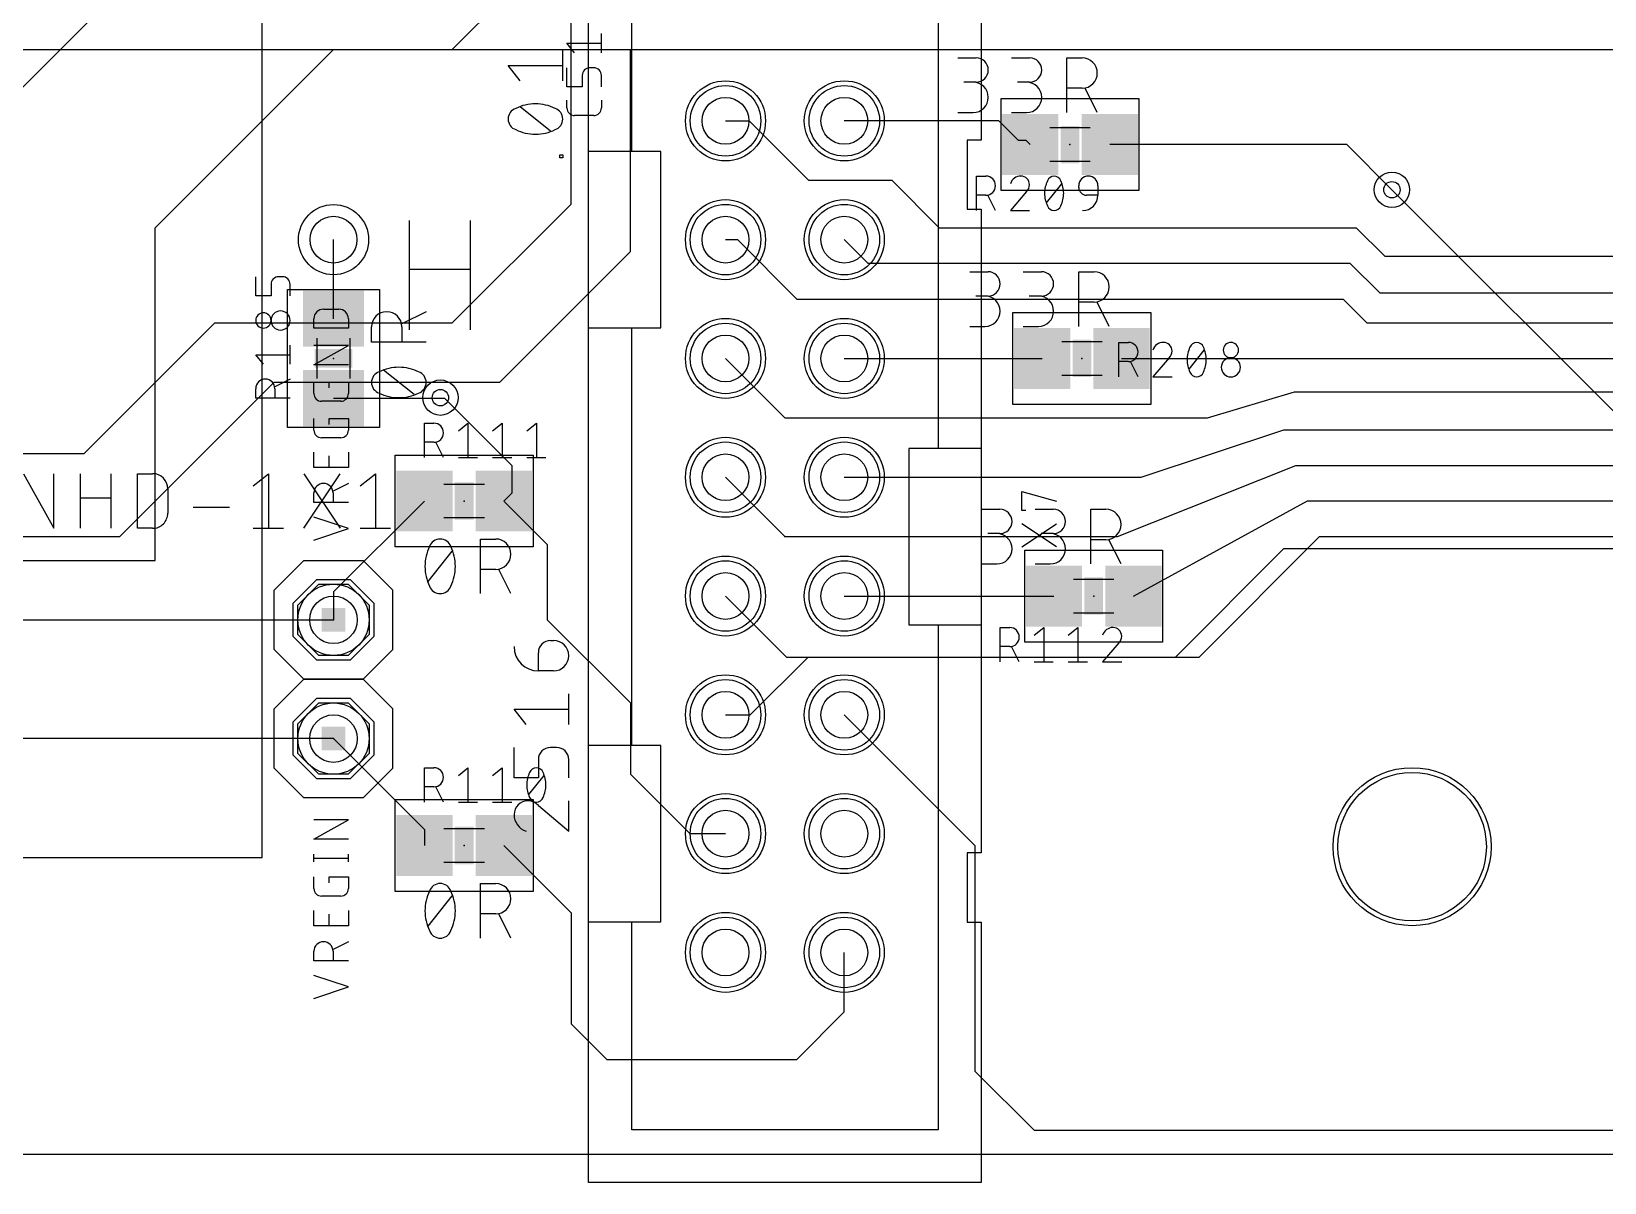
# Model space of a CAD drawing. Extents: x -1.9 to 15.8, y 0 to 5.9.
# Drawn here: x 1.596 to 2.92, y 1.666 to 2.635 of the extents above; entities that cross this region are included whole.
import ezdxf

# ---------------------------------------------------------------- set-up
doc = ezdxf.new("R2010")
doc.units = 0
for name, color, linetype in [('1', 12, 'CONTINUOUS'), ('15', 30, 'CONTINUOUS'), ('16', 132, 'CONTINUOUS'), ('17', 110, 'CONTINUOUS'), ('18', 110, 'CONTINUOUS'), ('2', 41, 'CONTINUOUS'), ('20', 31, 'CONTINUOUS'), ('21', 253, 'CONTINUOUS'), ('23', 53, 'CONTINUOUS'), ('25', 253, 'CONTINUOUS'), ('27', 253, 'CONTINUOUS'), ('29', 253, 'CONTINUOUS'), ('30', 253, 'CONTINUOUS'), ('31', 253, 'CONTINUOUS'), ('35', 253, 'CONTINUOUS'), ('39', 12, 'CONTINUOUS'), ('44', 253, 'CONTINUOUS'), ('51', 253, 'CONTINUOUS')]:
    doc.layers.add(name, color=color, linetype=linetype)

# ---------------------------------------------------------------- blocks, each defined once
blk = doc.blocks.new('RECT')
blk.add_solid([(-0.5, -0.5), (0.5, -0.5), (-0.5, 0.5), (0.5, 0.5)])
blk = doc.blocks.new('OCTAGONP')
blk.add_lwpolyline([(-0.5, -0.207107), (-0.5, 0.207107), (-0.207107, 0.5), (0.207107, 0.5), (0.5, 0.207107), (0.5, -0.207107), (0.207107, -0.5), (-0.207107, -0.5)], close=True)
blk = doc.blocks.new('ROUNDP')
blk.add_circle((0, 0), 0.5)
blk = doc.blocks.new('ROUNDV')
blk.add_circle((0, 0), 0.5)

msp = doc.modelspace()

# ---------------------------------------------------------------- linework, layer by layer
at = {"layer": '1'}
for p, q in [((1.73, 2.73), (1.54, 2.54)), ((2.18, 2.56), (2.2, 2.56)), ((2.2, 2.56), (2.25, 2.51)), ((2.41, 2.56), (2.28, 2.56)), ((2.426535, 2.543465), (2.41, 2.56)), ((2.433071, 2.543465), (2.426535, 2.543465)), ((2.436535, 2.54), (2.433071, 2.543465)), ((2.703, 2.54), (2.503465, 2.54)), ((2.703, 2.54), (2.741, 2.502)), ((2.25, 2.51), (2.32, 2.51)), ((2.32, 2.51), (2.36, 2.47)), ((2.36, 2.47), (2.711, 2.47)), ((2.711, 2.47), (2.735, 2.446)), ((1.85, 2.393465), (1.85, 2.46)), ((2.18, 2.46), (2.19, 2.46)), ((2.19, 2.46), (2.24, 2.41)), ((2.3, 2.44), (2.28, 2.46)), ((2.706, 2.44), (2.3, 2.44)), ((2.731, 2.415), (2.706, 2.44)), ((2.735, 2.446), (5.746, 2.446)), ((5.755, 2.415), (2.731, 2.415)), ((2.24, 2.41), (2.7, 2.41)), ((2.7, 2.41), (2.72, 2.39)), ((2.72, 2.39), (5.82, 2.39)), ((2.18, 2.36), (2.23, 2.31)), ((2.28, 2.36), (2.446535, 2.36)), ((2.513465, 2.36), (5.08, 2.36)), ((2.585667, 2.31), (2.659, 2.332)), ((2.659, 2.332), (5.058, 2.332)), ((1.85, 2.326535), (1.943465, 2.326535)), ((1.943465, 2.326535), (2, 2.27)), ((2.23, 2.31), (2.585667, 2.31)), ((2.53, 2.26), (2.65, 2.3)), ((2.65, 2.3), (5.04, 2.3)), ((2, 2.27), (2, 2.246535)), ((2.51, 2.21), (2.66, 2.27)), ((2.66, 2.27), (4.98, 2.27)), ((2.18, 2.26), (2.23, 2.21)), ((2.28, 2.26), (2.53, 2.26)), ((1.926535, 2.24), (1.85, 2.163465)), ((2, 2.246535), (1.993465, 2.24)), ((1.993465, 2.24), (2.03, 2.203465)), ((2.523465, 2.16), (2.67, 2.240039)), ((2.67, 2.240039), (4.47, 2.24)), ((2.03, 2.203465), (2.03, 2.14)), ((2.23, 2.21), (2.51, 2.21)), ((2.578685, 2.108685), (2.68, 2.21)), ((2.68, 2.21), (4.41, 2.21)), ((1.85, 2.163465), (1.85, 2.14)), ((2.28, 2.16), (2.456535, 2.16)), ((1.54, 2.14), (1.85, 2.14)), ((2.03, 2.14), (2.1, 2.07)), ((2.200806, 2.06), (2.249491, 2.108685)), ((2.249491, 2.108685), (2.578685, 2.108685)), ((2.1, 2.07), (2.1, 2.01)), ((2.18, 2.06), (2.200806, 2.06)), ((2.28, 2.06), (2.39, 1.95)), ((1.85, 2.04), (1.54, 2.04)), ((1.85, 2.04), (1.926535, 1.963465)), ((2.1, 2.01), (2.15, 1.96)), ((1.926535, 1.963465), (1.926535, 1.95)), ((2.15, 1.96), (2.18, 1.96)), ((1.993465, 1.95), (2.05, 1.893465)), ((2.39, 1.95), (2.39, 1.76)), ((2.05, 1.893465), (2.05, 1.8)), ((2.28, 1.81), (2.28, 1.86)), ((2.24, 1.77), (2.28, 1.81)), ((2.05, 1.8), (2.08, 1.77)), ((2.08, 1.77), (2.24, 1.77)), ((2.39, 1.76), (2.44, 1.71)), ((4.56, 1.71), (2.44, 1.71))]:
    msp.add_line(p, q, dxfattribs=at)
at = {"layer": '15'}
for p, q in [((1.7, 2.47), (1.85, 2.62)), ((1.85, 2.62), (2.93, 2.62)), ((1.7, 2.19), (1.7, 2.47)), ((1.35, 2.19), (1.7, 2.19)), ((13.6, 1.69), (1.35, 1.69))]:
    msp.add_line(p, q, dxfattribs=at)
at = {"layer": '16'}
for p, q in [((1.95, 2.62), (2.04, 2.71)), ((1.43, 2.62), (1.95, 2.62)), ((2.973, 2.27), (2.741, 2.502)), ((2.558685, 2.108685), (2.65, 2.2)), ((2.65, 2.2), (4.36, 2.2)), ((2.18, 2.16), (2.231315, 2.108685)), ((2.231315, 2.108685), (2.558685, 2.108685))]:
    msp.add_line(p, q, dxfattribs=at)
at = {"layer": '2'}
for p, q in [((2.05, 2.49), (2.05, 2.67)), ((2.1, 2.45), (2.1, 2.62)), ((2.1, 2.62), (2.98, 2.62)), ((1.95, 2.39), (2.05, 2.49)), ((1.99, 2.34), (2.1, 2.45)), ((1.64, 2.28), (1.75, 2.39)), ((1.75, 2.39), (1.95, 2.39)), ((1.67, 2.21), (1.8, 2.34)), ((1.8, 2.34), (1.99, 2.34)), ((1.29, 2.28), (1.64, 2.28)), ((1.33, 2.21), (1.67, 2.21))]:
    msp.add_line(p, q, dxfattribs=at)
at = {"layer": '20'}
msp.add_circle((2.758, 1.949), 0.0625, dxfattribs=at)
at = {"layer": '21'}
for p, q in [((2.064646, 2.534134), (2.064646, 2.753701)), ((2.395354, 2.753701), (2.395354, 2.54378)), ((1.79, 1.94), (1.79, 2.74)), ((2.101063, 2.534409), (2.101063, 2.709409)), ((2.358937, 2.709409), (2.358937, 2.284134)), ((2.395354, 2.54378), (2.383543, 2.54378)), ((2.383543, 2.54378), (2.383543, 2.485551)), ((2.064646, 2.385866), (2.064646, 2.534134)), ((2.125669, 2.534134), (2.064646, 2.534134)), ((2.125669, 2.385866), (2.125669, 2.534134)), ((2.383543, 2.485551), (2.395354, 2.485551)), ((2.395354, 2.485551), (2.395354, 2.284134)), ((1.914, 2.384), (1.914, 2.476)), ((1.965111, 2.476), (1.965111, 2.384)), ((1.914, 2.435111), (1.965111, 2.435111)), ((2.064646, 2.034134), (2.064646, 2.385866)), ((2.064646, 2.385866), (2.125669, 2.385866)), ((2.101063, 2.034213), (2.101063, 2.385787)), ((2.395354, 2.284134), (2.334331, 2.284134)), ((2.334331, 2.284134), (2.334331, 2.135866)), ((2.395354, 2.284134), (2.395354, 2.135866)), ((1.8, 2.165), (1.825, 2.19)), ((1.825, 2.19), (1.875, 2.19)), ((1.9, 2.165), (1.875, 2.19)), ((1.8, 2.115), (1.8, 2.165)), ((1.9, 2.115), (1.9, 2.165)), ((2.334331, 2.135866), (2.395354, 2.135866)), ((2.358937, 2.135866), (2.358937, 1.710591)), ((2.395354, 2.135866), (2.395354, 1.94378)), ((1.825, 2.09), (1.8, 2.115)), ((1.875, 2.09), (1.9, 2.115)), ((1.8, 2.065), (1.825, 2.09)), ((1.875, 2.09), (1.825, 2.09)), ((1.825, 2.09), (1.875, 2.09)), ((1.9, 2.065), (1.875, 2.09)), ((1.8, 2.015), (1.8, 2.065)), ((1.9, 2.015), (1.9, 2.065)), ((2.064646, 1.885866), (2.064646, 2.034134)), ((2.125669, 2.034134), (2.064646, 2.034134)), ((2.125669, 1.885866), (2.125669, 2.034134)), ((1.825, 1.99), (1.8, 2.015)), ((1.875, 1.99), (1.9, 2.015)), ((1.875, 1.99), (1.825, 1.99)), ((1.49, 1.94), (1.79, 1.94)), ((2.395354, 1.94378), (2.383543, 1.94378)), ((2.383543, 1.94378), (2.383543, 1.885551)), ((2.064646, 1.666299), (2.064646, 1.885866)), ((2.064646, 1.885866), (2.125669, 1.885866)), ((2.101063, 1.710591), (2.101063, 1.885591)), ((2.383543, 1.885551), (2.395354, 1.885551)), ((2.395354, 1.885551), (2.395354, 1.666299)), ((2.358937, 1.710591), (2.101063, 1.710591)), ((2.395354, 1.666299), (2.064646, 1.666299))]:
    msp.add_line(p, q, dxfattribs=at)
at = {"layer": '23'}
for p in [(2.47, 2.54), (1.85, 2.36), (2.48, 2.36), (1.96, 2.24), (2.23, 2.21), (2.49, 2.16), (1.85, 2.14), (1.85, 2.04), (1.96, 1.95)]:
    msp.add_point(p, dxfattribs=at)
at = {"layer": '25'}
for p, q in [((2.052945, 2.617389), (2.0465, 2.625444)), ((2.0465, 2.625444), (2.0755, 2.625444)), ((2.0755, 2.617389), (2.0755, 2.6335)), ((2.0465, 2.588589), (2.0465, 2.6047)), ((2.059389, 2.598255), (2.059389, 2.588589)), ((2.069056, 2.6047), (2.065833, 2.6047)), ((2.0755, 2.588589), (2.0755, 2.598255)), ((2.059389, 2.588589), (2.0465, 2.588589)), ((2.0465, 2.570942), (2.0465, 2.577387)), ((2.0755, 2.577387), (2.0755, 2.570942)), ((2.069056, 2.564498), (2.052945, 2.564498)), ((2.39119, 2.4845), (2.39119, 2.5135)), ((2.39119, 2.5135), (2.399246, 2.5135)), ((2.4502, 2.490944), (2.463089, 2.507055)), ((2.477389, 2.503833), (2.477389, 2.505444)), ((2.4935, 2.505444), (2.4935, 2.497389)), ((2.399246, 2.497389), (2.39119, 2.497389)), ((2.407301, 2.4845), (2.400857, 2.497389)), ((2.433483, 2.500611), (2.419789, 2.4845)), ((2.4935, 2.497389), (2.483833, 2.497389)), ((2.419789, 2.4845), (2.4359, 2.4845)), ((1.7845, 2.412699), (1.7845, 2.42881)), ((1.807056, 2.42881), (1.803833, 2.42881)), ((1.797389, 2.412699), (1.7845, 2.412699)), ((1.797389, 2.422365), (1.797389, 2.412699)), ((1.8135, 2.412699), (1.8135, 2.422365)), ((1.841556, 2.4015), (1.854445, 2.4015)), ((1.8335, 2.385389), (1.8335, 2.393444)), ((1.8625, 2.385389), (1.8335, 2.385389)), ((1.8625, 2.393444), (1.8625, 2.385389)), ((1.8135, 2.355099), (1.8135, 2.37121)), ((1.8335, 2.354669), (1.8625, 2.37078)), ((1.8625, 2.37078), (1.8335, 2.37078)), ((2.51119, 2.3445), (2.51119, 2.3735)), ((2.51119, 2.3735), (2.519246, 2.3735)), ((1.790945, 2.355099), (1.7845, 2.363154)), ((1.7845, 2.363154), (1.8135, 2.363154)), ((2.519246, 2.357389), (2.51119, 2.357389)), ((2.527301, 2.3445), (2.520857, 2.357389)), ((2.553483, 2.360611), (2.539789, 2.3445)), ((2.5702, 2.350944), (2.583089, 2.367055)), ((1.8625, 2.354669), (1.8335, 2.354669)), ((2.539789, 2.3445), (2.5559, 2.3445)), ((1.7845, 2.3265), (1.7845, 2.334555)), ((1.8135, 2.342611), (1.800611, 2.336167)), ((1.800611, 2.334555), (1.800611, 2.3265)), ((1.8335, 2.330394), (1.8335, 2.34006)), ((1.846389, 2.335227), (1.846389, 2.34006)), ((1.846389, 2.34006), (1.8625, 2.34006)), ((1.8625, 2.34006), (1.8625, 2.330394)), ((1.8135, 2.3265), (1.7845, 2.3265)), ((1.856056, 2.323949), (1.839945, 2.323949)), ((1.8335, 2.299674), (1.8335, 2.30934)), ((1.846389, 2.304507), (1.846389, 2.30934)), ((1.846389, 2.30934), (1.8625, 2.30934)), ((1.8625, 2.30934), (1.8625, 2.299674)), ((1.9265, 2.2765), (1.9265, 2.3055)), ((1.9265, 2.3055), (1.934555, 2.3055)), ((1.955099, 2.299055), (1.963154, 2.3055)), ((1.963154, 2.3055), (1.963154, 2.2765)), ((1.983899, 2.299055), (1.991954, 2.3055)), ((1.991954, 2.3055), (1.991954, 2.2765)), ((2.012699, 2.299055), (2.020754, 2.3055)), ((2.020754, 2.3055), (2.020754, 2.2765)), ((1.856056, 2.293229), (1.839945, 2.293229)), ((1.8335, 2.268331), (1.8335, 2.28122)), ((1.846389, 2.268331), (1.846389, 2.277998)), ((1.8625, 2.28122), (1.8625, 2.268331)), ((1.934555, 2.289389), (1.9265, 2.289389)), ((1.942611, 2.2765), (1.936167, 2.289389)), ((1.8625, 2.268331), (1.8335, 2.268331)), ((1.955099, 2.2765), (1.97121, 2.2765)), ((1.983899, 2.2765), (2.00001, 2.2765)), ((2.012699, 2.2765), (2.02881, 2.2765)), ((1.8625, 2.254822), (1.849611, 2.248378)), ((1.8335, 2.238711), (1.8335, 2.246766)), ((1.8625, 2.238711), (1.8335, 2.238711)), ((1.849611, 2.246766), (1.849611, 2.238711)), ((2.4295, 2.231911), (2.4295, 2.248022)), ((2.4295, 2.248022), (2.4585, 2.239967)), ((1.8625, 2.216805), (1.8335, 2.226472)), ((2.432722, 2.231911), (2.4295, 2.231911)), ((1.8335, 2.207139), (1.8625, 2.216805)), ((2.4585, 2.2015), (2.4295, 2.220833)), ((2.4295, 2.2015), (2.4585, 2.220833)), ((2.41119, 2.1045), (2.41119, 2.1335)), ((2.41119, 2.1335), (2.419246, 2.1335)), ((2.439789, 2.127055), (2.447844, 2.1335)), ((2.447844, 2.1335), (2.447844, 2.1045)), ((2.468589, 2.127055), (2.476644, 2.1335)), ((2.476644, 2.1335), (2.476644, 2.1045)), ((2.511083, 2.120611), (2.497389, 2.1045)), ((2.419246, 2.117389), (2.41119, 2.117389)), ((2.427301, 2.1045), (2.420857, 2.117389)), ((2.439789, 2.1045), (2.4559, 2.1045)), ((2.468589, 2.1045), (2.4847, 2.1045)), ((2.497389, 2.1045), (2.5135, 2.1045)), ((1.9265, 1.9865), (1.9265, 2.0155)), ((1.9265, 2.0155), (1.934555, 2.0155)), ((1.955099, 2.009055), (1.963154, 2.0155)), ((1.963154, 2.0155), (1.963154, 1.9865)), ((1.983899, 2.009055), (1.991954, 2.0155)), ((1.991954, 2.0155), (1.991954, 1.9865)), ((2.01431, 1.992944), (2.027199, 2.009055)), ((1.934555, 1.999389), (1.9265, 1.999389)), ((1.942611, 1.9865), (1.936167, 1.999389)), ((1.955099, 1.9865), (1.97121, 1.9865)), ((1.983899, 1.9865), (2.00001, 1.9865)), ((1.8335, 1.955389), (1.8625, 1.9715)), ((1.8625, 1.9715), (1.8335, 1.9715)), ((1.8625, 1.955389), (1.8335, 1.955389)), ((1.8335, 1.936222), (1.8335, 1.942667)), ((1.8335, 1.939445), (1.8625, 1.939445)), ((1.8625, 1.936222), (1.8625, 1.942667)), ((1.8335, 1.913833), (1.8335, 1.9235)), ((1.846389, 1.918667), (1.846389, 1.9235)), ((1.846389, 1.9235), (1.8625, 1.9235)), ((1.8625, 1.9235), (1.8625, 1.913833)), ((1.856056, 1.907389), (1.839945, 1.907389)), ((1.8335, 1.882491), (1.8335, 1.89538)), ((1.8625, 1.89538), (1.8625, 1.882491)), ((1.8625, 1.882491), (1.8335, 1.882491)), ((1.846389, 1.882491), (1.846389, 1.892158)), ((1.8625, 1.868982), (1.849611, 1.862537)), ((1.8335, 1.852871), (1.8335, 1.860926)), ((1.849611, 1.860926), (1.849611, 1.852871)), ((1.8625, 1.852871), (1.8335, 1.852871)), ((1.8625, 1.830965), (1.8335, 1.840632)), ((1.8335, 1.821298), (1.8625, 1.830965))]:
    msp.add_line(p, q, dxfattribs=at)
for centre, radius, start, end in [((2.065833, 2.598255), 0.006445, 90, 179.998906), ((2.069056, 2.598255), 0.006444, 0, 90), ((2.052945, 2.570943), 0.006445, 180.002188, 270), ((2.069056, 2.570942), 0.006444, 270, 0), ((2.399246, 2.505444), 0.008056, 270, 90), ((2.42865, 2.504186), 0.009314, 90.000086, 162.054567), ((2.42865, 2.50625), 0.00725, 0, 90), ((2.428113, 2.50625), 0.007787, 313.602689, 359.999527), ((2.472488, 2.499), 0.023899, 154.011546, 180.000007), ((2.456644, 2.507539), 0.005961, 89.99999, 161.074419), ((2.456644, 2.507539), 0.005961, 18.92328, 89.999946), ((2.440802, 2.499), 0.023898, 0.00005, 25.989675), ((2.485444, 2.505444), 0.008055, 0, 180), ((2.483833, 2.503833), 0.006444, 179.998906, 270), ((2.472488, 2.499), 0.0239, 180.000165, 205.987987), ((2.440801, 2.499), 0.023898, 334.010728, 359.999842), ((2.480611, 2.497389), 0.012889, 270, 0), ((2.456644, 2.490461), 0.005961, 198.926377, 269.999687), ((2.456644, 2.490461), 0.005961, 269.999786, 341.075333), ((1.803833, 2.422365), 0.006445, 90, 179.998906), ((1.807056, 2.422365), 0.006444, 0, 90), ((1.790945, 2.391954), 0.006444, 90, 270), ((1.790945, 2.391954), 0.006445, 270, 90), ((1.805445, 2.391954), 0.008055, 90, 270), ((1.805445, 2.391954), 0.008056, 270, 90), ((1.841556, 2.393444), 0.008056, 90, 180), ((1.854445, 2.393445), 0.008055, 359.999125, 90), ((2.519246, 2.365444), 0.008056, 270, 90), ((2.54865, 2.364186), 0.009314, 90.000086, 162.054567), ((2.54865, 2.36625), 0.00725, 0, 90), ((2.576644, 2.367539), 0.005961, 89.99999, 161.074419), ((2.576644, 2.367539), 0.005961, 18.92328, 89.999946), ((2.605444, 2.367055), 0.006444, 0, 180), ((2.548113, 2.36625), 0.007787, 313.602689, 359.999527), ((2.592488, 2.359), 0.0239, 180.000165, 205.987987), ((2.592488, 2.359), 0.023899, 154.011546, 180.000007), ((2.560801, 2.359), 0.023898, 334.010728, 359.999842), ((2.560802, 2.359), 0.023898, 0.00005, 25.989675), ((2.605444, 2.352555), 0.008055, 0, 180), ((2.605444, 2.367055), 0.006445, 180, 0), ((2.576644, 2.350461), 0.005961, 198.926377, 269.999687), ((2.576644, 2.350461), 0.005961, 269.999786, 341.075333), ((2.605444, 2.352555), 0.008056, 180, 0), ((1.792556, 2.334555), 0.008056, 0, 180), ((1.839945, 2.330394), 0.006445, 180.002188, 270), ((1.856056, 2.330394), 0.006444, 270, 0), ((1.934555, 2.297444), 0.008056, 270, 90), ((1.839945, 2.299674), 0.006445, 180.002188, 270), ((1.856056, 2.299674), 0.006444, 270, 0), ((1.841556, 2.246766), 0.008056, 0, 180), ((2.419246, 2.125444), 0.008056, 270, 90), ((2.50625, 2.124186), 0.009314, 90.000086, 162.054567), ((2.50625, 2.12625), 0.00725, 0, 90), ((2.505713, 2.12625), 0.007787, 313.602689, 359.999527), ((1.934555, 2.007444), 0.008056, 270, 90), ((2.020754, 2.009539), 0.005961, 89.99999, 161.074419), ((2.020754, 2.009539), 0.005961, 18.92328, 89.999946), ((2.036597, 2.001), 0.023899, 154.011546, 180.000007), ((2.036598, 2.001), 0.0239, 180.000165, 205.987987), ((2.004911, 2.001), 0.023898, 334.010728, 359.999842), ((2.004912, 2.001), 0.023898, 0.00005, 25.989675), ((2.020754, 1.992461), 0.005961, 198.926377, 269.999687), ((2.020754, 1.992461), 0.005961, 269.999786, 341.075333), ((1.839945, 1.913834), 0.006445, 180.002188, 270), ((1.856056, 1.913833), 0.006444, 270, 0), ((1.841556, 1.860926), 0.008056, 0, 180)]:
    msp.add_arc(centre, radius, start, end, dxfattribs=at)
at = {"layer": '27'}
for p, q in [((2.043, 2.593756), (2.043, 2.619311)), ((2.375655, 2.613), (2.390988, 2.613)), ((2.420655, 2.613), (2.435988, 2.613)), ((2.467445, 2.567), (2.467445, 2.613)), ((2.467445, 2.613), (2.480222, 2.613)), ((2.007222, 2.593756), (1.997, 2.606533)), ((1.997, 2.606533), (2.043, 2.606533)), ((2.390988, 2.592555), (2.380766, 2.592555)), ((2.435988, 2.592555), (2.425766, 2.592555)), ((2.480222, 2.587444), (2.467445, 2.587444)), ((2.493, 2.567), (2.482778, 2.587444)), ((2.032778, 2.551311), (2.007222, 2.571756)), ((2.375655, 2.567), (2.388433, 2.567)), ((2.420655, 2.567), (2.433432, 2.567)), ((2.040445, 2.528756), (2.040445, 2.531311)), ((2.040445, 2.531311), (2.043, 2.531311)), ((2.043, 2.531311), (2.043, 2.528756)), ((2.043, 2.528756), (2.040445, 2.528756)), ((2.385655, 2.433), (2.400988, 2.433)), ((2.430655, 2.433), (2.445988, 2.433)), ((2.477445, 2.387), (2.477445, 2.433)), ((2.477445, 2.433), (2.490222, 2.433)), ((2.400988, 2.412555), (2.390766, 2.412555)), ((2.445988, 2.412555), (2.435766, 2.412555)), ((1.928, 2.399345), (1.907556, 2.389123)), ((2.490222, 2.407444), (2.477445, 2.407444)), ((2.503, 2.387), (2.492778, 2.407444)), ((1.882, 2.37379), (1.882, 2.386567)), ((1.907556, 2.386567), (1.907556, 2.37379)), ((2.385655, 2.387), (2.398433, 2.387)), ((2.430655, 2.387), (2.443432, 2.387)), ((1.928, 2.37379), (1.882, 2.37379)), ((1.917778, 2.329555), (1.892222, 2.35)), ((1.588945, 2.263), (1.6145, 2.217)), ((1.6145, 2.217), (1.6145, 2.263)), ((1.636945, 2.217), (1.636945, 2.263)), ((1.6625, 2.263), (1.6625, 2.217)), ((1.684945, 2.217), (1.684945, 2.263)), ((1.684945, 2.263), (1.697722, 2.263)), ((1.782445, 2.252778), (1.795222, 2.263)), ((1.795222, 2.263), (1.795222, 2.217)), ((1.824889, 2.217), (1.855556, 2.263)), ((1.824889, 2.263), (1.855556, 2.217)), ((1.872445, 2.252778), (1.885222, 2.263)), ((1.885222, 2.263), (1.885222, 2.217)), ((1.636945, 2.242555), (1.6625, 2.242555)), ((1.7105, 2.250222), (1.7105, 2.229778)), ((1.731889, 2.234889), (1.762556, 2.234889)), ((2.395655, 2.233), (2.410988, 2.233)), ((2.440655, 2.233), (2.455988, 2.233)), ((2.487445, 2.187), (2.487445, 2.233)), ((2.487445, 2.233), (2.500222, 2.233)), ((1.697722, 2.217), (1.684945, 2.217)), ((1.782445, 2.217), (1.808, 2.217)), ((1.872445, 2.217), (1.898, 2.217)), ((2.410988, 2.212555), (2.400766, 2.212555)), ((2.455988, 2.212555), (2.445766, 2.212555)), ((1.97379, 2.162), (1.97379, 2.208)), ((1.97379, 2.208), (1.986567, 2.208)), ((2.500222, 2.207444), (2.487445, 2.207444)), ((2.513, 2.187), (2.502778, 2.207444)), ((1.929555, 2.172222), (1.95, 2.197778)), ((2.395655, 2.187), (2.408433, 2.187)), ((2.440655, 2.187), (2.453432, 2.187)), ((1.986567, 2.182444), (1.97379, 2.182444)), ((1.999345, 2.162), (1.989123, 2.182444)), ((2.030111, 2.142444), (2.030111, 2.173111)), ((2.032667, 2.122555), (2.035222, 2.122555)), ((2.022445, 2.097), (2.022445, 2.112333)), ((2.035222, 2.097), (2.022445, 2.097)), ((2.048, 2.052), (2.048, 2.077555)), ((2.012222, 2.052), (2.002, 2.064777)), ((2.002, 2.064777), (2.048, 2.064777)), ((2.002, 2.007), (2.002, 2.032555)), ((2.037778, 2.032555), (2.032667, 2.032555)), ((2.022445, 2.022333), (2.022445, 2.007)), ((2.048, 2.007), (2.048, 2.022333)), ((2.022445, 2.007), (2.002, 2.007)), ((2.048, 1.962), (2.048, 1.987555)), ((2.022445, 1.983722), (2.048, 1.962)), ((1.929555, 1.882222), (1.95, 1.907778)), ((1.97379, 1.872), (1.97379, 1.918)), ((1.97379, 1.918), (1.986567, 1.918)), ((1.986567, 1.892444), (1.97379, 1.892444)), ((1.999345, 1.872), (1.989123, 1.892444))]:
    msp.add_line(p, q, dxfattribs=at)
for centre, radius, start, end in [((2.390988, 2.602778), 0.010222, 270, 90), ((2.435988, 2.602778), 0.010222, 270, 90), ((2.480222, 2.600222), 0.012778, 270, 90), ((2.388433, 2.579778), 0.012778, 270, 90), ((2.433432, 2.579778), 0.012778, 270, 90), ((2.006455, 2.561533), 0.009455, 108.924048, 180.000149), ((2.02, 2.536403), 0.037908, 90.000127, 115.988859), ((2.02, 2.536403), 0.037908, 64.011232, 89.999968), ((2.033544, 2.561533), 0.009456, 0.000034, 71.074725), ((2.006455, 2.561533), 0.009455, 179.999972, 251.075831), ((2.033544, 2.561533), 0.009456, 288.925396, 359.999845), ((2.02, 2.586664), 0.037908, 244.0111, 269.999914), ((2.02, 2.586664), 0.037908, 269.999991, 295.988809), ((2.400988, 2.422778), 0.010222, 270, 90), ((2.445988, 2.422778), 0.010222, 270, 90), ((2.490222, 2.420222), 0.012778, 270, 90), ((2.398433, 2.399778), 0.012778, 270, 90), ((2.443432, 2.399778), 0.012778, 270, 90), ((1.894778, 2.386567), 0.012778, 0, 180), ((1.891455, 2.339778), 0.009455, 108.924048, 180.000149), ((1.905, 2.314647), 0.037908, 90.000127, 115.988859), ((1.905, 2.314647), 0.037908, 64.011232, 89.999968), ((1.918544, 2.339778), 0.009456, 0.000034, 71.074725), ((1.891455, 2.339778), 0.009455, 179.999972, 251.075831), ((1.905, 2.364908), 0.037908, 244.0111, 269.999914), ((1.905, 2.364908), 0.037908, 269.999991, 295.988809), ((1.918544, 2.339778), 0.009456, 288.925396, 359.999845), ((1.697722, 2.250222), 0.012778, 0, 90), ((1.697723, 2.229778), 0.012778, 269.999448, 0), ((2.410988, 2.222778), 0.010222, 270, 90), ((2.455988, 2.222778), 0.010222, 270, 90), ((2.500222, 2.220222), 0.012778, 270, 90), ((2.408433, 2.199778), 0.012778, 270, 90), ((2.453432, 2.199778), 0.012778, 270, 90), ((1.964907, 2.185), 0.037907, 154.010897, 180.000118), ((1.939778, 2.198544), 0.009456, 89.999952, 161.075106), ((1.939778, 2.198544), 0.009456, 18.924773, 90.000169), ((1.914648, 2.185), 0.037907, 359.999923, 25.989063), ((1.986567, 2.195222), 0.012778, 270, 90), ((1.964908, 2.185), 0.037908, 179.999991, 205.988809), ((1.914647, 2.185), 0.037908, 334.011232, 359.999968), ((1.939778, 2.171456), 0.009456, 198.925396, 269.999845), ((1.939778, 2.171456), 0.009456, 270.000034, 341.074725), ((2.032667, 2.112333), 0.010222, 90, 180), ((2.035222, 2.109777), 0.012778, 270, 90), ((2.022445, 2.117444), 0.020445, 180.00069, 270), ((2.032667, 2.022333), 0.010222, 90, 180), ((2.037778, 2.022333), 0.010222, 0, 90), ((2.0135, 1.976055), 0.0115, 90, 180), ((2.0135, 1.975203), 0.012352, 43.603396, 90.000183), ((2.016774, 1.976055), 0.014774, 180.000126, 252.055396), ((1.964907, 1.895), 0.037907, 154.010897, 180.000118), ((1.939778, 1.908544), 0.009456, 89.999952, 161.075106), ((1.939778, 1.908544), 0.009456, 18.924773, 90.000169), ((1.914648, 1.895), 0.037907, 359.999923, 25.989063), ((1.986567, 1.905222), 0.012778, 270, 90), ((1.964908, 1.895), 0.037908, 179.999991, 205.988809), ((1.914647, 1.895), 0.037908, 334.011232, 359.999968), ((1.939778, 1.881456), 0.009456, 198.925396, 269.999845), ((1.939778, 1.881456), 0.009456, 270.000034, 341.074725)]:
    msp.add_arc(centre, radius, start, end, dxfattribs=at)
at = {"layer": '29'}
msp.add_circle((2.758, 1.949), 0.0665, dxfattribs=at)
at = {"layer": '30'}
msp.add_circle((2.758, 1.949), 0.0665, dxfattribs=at)
at = {"layer": '39'}
for p, q in [((2.412008, 2.501299), (2.412008, 2.578701)), ((2.412008, 2.578701), (2.527992, 2.578701)), ((2.527992, 2.578701), (2.527992, 2.501299)), ((2.527992, 2.501299), (2.412008, 2.501299)), ((1.811299, 2.302008), (1.811299, 2.417992)), ((1.811299, 2.417992), (1.888701, 2.417992)), ((1.888701, 2.417992), (1.888701, 2.302008)), ((2.422008, 2.321299), (2.422008, 2.398701)), ((2.422008, 2.398701), (2.537992, 2.398701)), ((2.537992, 2.398701), (2.537992, 2.321299)), ((2.537992, 2.321299), (2.422008, 2.321299)), ((1.888701, 2.302008), (1.811299, 2.302008)), ((1.902008, 2.278701), (2.017992, 2.278701)), ((1.902008, 2.201299), (1.902008, 2.278701)), ((2.017992, 2.278701), (2.017992, 2.201299)), ((2.017992, 2.201299), (1.902008, 2.201299)), ((2.432008, 2.121299), (2.432008, 2.198701)), ((2.432008, 2.198701), (2.547992, 2.198701)), ((2.547992, 2.198701), (2.547992, 2.121299)), ((2.547992, 2.121299), (2.432008, 2.121299)), ((1.902008, 1.988701), (2.017992, 1.988701)), ((1.902008, 1.911299), (1.902008, 1.988701)), ((2.017992, 1.988701), (2.017992, 1.911299)), ((2.017992, 1.911299), (1.902008, 1.911299))]:
    msp.add_line(p, q, dxfattribs=at)
at = {"layer": '44'}
for centre, radius in [((2.18, 2.56), 0.019685), ((2.28, 2.56), 0.019685), ((2.741, 2.502), 0.00689), ((1.85, 2.46), 0.019685), ((2.18, 2.46), 0.019685), ((2.28, 2.46), 0.019685), ((2.18, 2.36), 0.019685), ((2.28, 2.36), 0.019685), ((1.94, 2.327), 0.00689), ((2.18, 2.26), 0.019685), ((2.28, 2.26), 0.019685), ((2.18, 2.16), 0.019685), ((2.28, 2.16), 0.019685), ((1.85, 2.14), 0.02), ((2.18, 2.06), 0.019685), ((2.28, 2.06), 0.019685), ((1.85, 2.04), 0.02), ((2.18, 1.96), 0.019685), ((2.28, 1.96), 0.019685), ((2.18, 1.86), 0.019685), ((2.28, 1.86), 0.019685)]:
    msp.add_circle(centre, radius, dxfattribs=at)
at = {"layer": '51'}
for p, q in [((2.487008, 2.554016), (2.452992, 2.554016)), ((2.452992, 2.525984), (2.487008, 2.525984)), ((1.835984, 2.377008), (1.835984, 2.342992)), ((1.864016, 2.342992), (1.864016, 2.377008)), ((2.497008, 2.374016), (2.462992, 2.374016)), ((2.462992, 2.345984), (2.497008, 2.345984)), ((1.977008, 2.254016), (1.942992, 2.254016)), ((1.942992, 2.225984), (1.977008, 2.225984)), ((2.507008, 2.174016), (2.472992, 2.174016)), ((2.472992, 2.145984), (2.507008, 2.145984)), ((1.977008, 1.964016), (1.942992, 1.964016)), ((1.942992, 1.935984), (1.977008, 1.935984))]:
    msp.add_line(p, q, dxfattribs=at)

# ---------------------------------------------------------------- block references
at = {"layer": '1', "xscale": 0.03937, "yscale": 0.043307}
for p, rotation in [((2.436535, 2.54), 180), ((2.503465, 2.54), 180), ((1.85, 2.393465), 90), ((2.446535, 2.36), 180), ((2.513465, 2.36), 180), ((1.85, 2.326535), 90), ((2.456535, 2.16), 180), ((2.523465, 2.16), 180)]:
    msp.add_blockref('RECT', p, dxfattribs=dict(at, rotation=rotation))
for p in [(1.926535, 2.24), (1.993465, 2.24), (1.926535, 1.95), (1.993465, 1.95)]:
    msp.add_blockref('RECT', p, dxfattribs=at)
at = {"layer": '17'}
for name, p, xscale, yscale, rotation in [('ROUNDP', (2.18, 2.56), 0.05937, 0.05937, 90), ('ROUNDP', (2.18, 2.56), 0.05937, 0.05937, 90), ('ROUNDP', (2.18, 2.56), 0.05937, 0.05937, 90), ('ROUNDP', (2.18, 2.56), 0.05937, 0.05937, 90), ('ROUNDP', (2.28, 2.56), 0.05937, 0.05937, 90), ('ROUNDP', (2.28, 2.56), 0.05937, 0.05937, 90), ('ROUNDP', (2.28, 2.56), 0.05937, 0.05937, 90), ('ROUNDP', (2.28, 2.56), 0.05937, 0.05937, 90), ('ROUNDP', (2.18, 2.46), 0.05937, 0.05937, 90), ('ROUNDP', (2.18, 2.46), 0.05937, 0.05937, 90), ('ROUNDP', (2.18, 2.46), 0.05937, 0.05937, 90), ('ROUNDP', (2.18, 2.46), 0.05937, 0.05937, 90), ('ROUNDP', (2.28, 2.46), 0.05937, 0.05937, 90), ('ROUNDP', (2.28, 2.46), 0.05937, 0.05937, 90), ('ROUNDP', (2.28, 2.46), 0.05937, 0.05937, 90), ('ROUNDP', (2.28, 2.46), 0.05937, 0.05937, 90), ('ROUNDP', (2.18, 2.36), 0.05937, 0.05937, 90), ('ROUNDP', (2.18, 2.36), 0.05937, 0.05937, 90), ('ROUNDP', (2.18, 2.36), 0.05937, 0.05937, 90), ('ROUNDP', (2.18, 2.36), 0.05937, 0.05937, 90), ('ROUNDP', (2.28, 2.36), 0.05937, 0.05937, 90), ('ROUNDP', (2.28, 2.36), 0.05937, 0.05937, 90), ('ROUNDP', (2.28, 2.36), 0.05937, 0.05937, 90), ('ROUNDP', (2.28, 2.36), 0.05937, 0.05937, 90), ('ROUNDP', (2.18, 2.26), 0.05937, 0.05937, 90), ('ROUNDP', (2.18, 2.26), 0.05937, 0.05937, 90), ('ROUNDP', (2.18, 2.26), 0.05937, 0.05937, 90), ('ROUNDP', (2.18, 2.26), 0.05937, 0.05937, 90), ('ROUNDP', (2.28, 2.26), 0.05937, 0.05937, 90), ('ROUNDP', (2.28, 2.26), 0.05937, 0.05937, 90), ('ROUNDP', (2.28, 2.26), 0.05937, 0.05937, 90), ('ROUNDP', (2.28, 2.26), 0.05937, 0.05937, 90), ('ROUNDP', (2.18, 2.16), 0.05937, 0.05937, 90), ('ROUNDP', (2.18, 2.16), 0.05937, 0.05937, 90), ('ROUNDP', (2.18, 2.16), 0.05937, 0.05937, 90), ('ROUNDP', (2.18, 2.16), 0.05937, 0.05937, 90), ('ROUNDP', (2.28, 2.16), 0.05937, 0.05937, 90), ('ROUNDP', (2.28, 2.16), 0.05937, 0.05937, 90), ('ROUNDP', (2.28, 2.16), 0.05937, 0.05937, 90), ('ROUNDP', (2.28, 2.16), 0.05937, 0.05937, 90), ('OCTAGONP', (1.85, 2.14), 0.06, 0.06, 180), ('ROUNDP', (1.85, 2.14), 0.06, 0.06, 180), ('ROUNDP', (1.85, 2.14), 0.06, 0.06, 180), ('OCTAGONP', (1.85, 2.14), 0.06, 0.06, 180), ('ROUNDP', (2.18, 2.06), 0.05937, 0.05937, 90), ('ROUNDP', (2.18, 2.06), 0.05937, 0.05937, 90), ('ROUNDP', (2.18, 2.06), 0.05937, 0.05937, 90), ('ROUNDP', (2.18, 2.06), 0.05937, 0.05937, 90), ('ROUNDP', (2.28, 2.06), 0.05937, 0.05937, 90), ('ROUNDP', (2.28, 2.06), 0.05937, 0.05937, 90), ('ROUNDP', (2.28, 2.06), 0.05937, 0.05937, 90), ('ROUNDP', (2.28, 2.06), 0.05937, 0.05937, 90), ('OCTAGONP', (1.85, 2.04), 0.06, 0.06, 180), ('ROUNDP', (1.85, 2.04), 0.06, 0.06, 180), ('ROUNDP', (1.85, 2.04), 0.06, 0.06, 180), ('OCTAGONP', (1.85, 2.04), 0.06, 0.06, 180), ('ROUNDP', (2.18, 1.96), 0.05937, 0.05937, 90), ('ROUNDP', (2.18, 1.96), 0.05937, 0.05937, 90), ('ROUNDP', (2.18, 1.96), 0.05937, 0.05937, 90), ('ROUNDP', (2.18, 1.96), 0.05937, 0.05937, 90), ('ROUNDP', (2.28, 1.96), 0.05937, 0.05937, 90), ('ROUNDP', (2.28, 1.96), 0.05937, 0.05937, 90), ('ROUNDP', (2.28, 1.96), 0.05937, 0.05937, 90), ('ROUNDP', (2.28, 1.96), 0.05937, 0.05937, 90), ('ROUNDP', (2.18, 1.86), 0.05937, 0.05937, 90), ('ROUNDP', (2.18, 1.86), 0.05937, 0.05937, 90), ('ROUNDP', (2.18, 1.86), 0.05937, 0.05937, 90), ('ROUNDP', (2.18, 1.86), 0.05937, 0.05937, 90), ('ROUNDP', (2.28, 1.86), 0.05937, 0.05937, 90), ('ROUNDP', (2.28, 1.86), 0.05937, 0.05937, 90), ('ROUNDP', (2.28, 1.86), 0.05937, 0.05937, 90), ('ROUNDP', (2.28, 1.86), 0.05937, 0.05937, 90)]:
    msp.add_blockref(name, p, dxfattribs=dict(at, xscale=xscale, yscale=yscale, rotation=rotation))
at = {"layer": '18'}
for p, xscale, yscale in [((2.741, 2.502), 0.02978, 0.02978), ((2.741, 2.502), 0.02978, 0.02978), ((1.85, 2.46), 0.059055, 0.059055), ((1.85, 2.46), 0.059055, 0.059055), ((1.94, 2.327), 0.02978, 0.02978), ((1.94, 2.327), 0.02978, 0.02978)]:
    msp.add_blockref('ROUNDV', p, dxfattribs=dict(at, xscale=xscale, yscale=yscale))
at = {"layer": '29'}
for name, p, xscale, yscale, rotation in [('ROUNDP', (2.18, 2.56), 0.06737, 0.06737, 90), ('ROUNDP', (2.28, 2.56), 0.06737, 0.06737, 90), ('RECT', (2.436535, 2.54), 0.04737, 0.051307, 180), ('RECT', (2.503465, 2.54), 0.04737, 0.051307, 180), ('ROUNDP', (2.18, 2.46), 0.06737, 0.06737, 90), ('ROUNDP', (2.28, 2.46), 0.06737, 0.06737, 90), ('RECT', (1.85, 2.393465), 0.04737, 0.051307, 90), ('ROUNDP', (2.18, 2.36), 0.06737, 0.06737, 90), ('ROUNDP', (2.28, 2.36), 0.06737, 0.06737, 90), ('RECT', (2.446535, 2.36), 0.04737, 0.051307, 180), ('RECT', (2.513465, 2.36), 0.04737, 0.051307, 180), ('RECT', (1.85, 2.326535), 0.04737, 0.051307, 90), ('ROUNDP', (2.18, 2.26), 0.06737, 0.06737, 90), ('ROUNDP', (2.28, 2.26), 0.06737, 0.06737, 90), ('ROUNDP', (2.18, 2.16), 0.06737, 0.06737, 90), ('ROUNDP', (2.28, 2.16), 0.06737, 0.06737, 90), ('RECT', (2.456535, 2.16), 0.04737, 0.051307, 180), ('RECT', (2.523465, 2.16), 0.04737, 0.051307, 180), ('OCTAGONP', (1.85, 2.14), 0.068, 0.068, 180), ('ROUNDP', (2.18, 2.06), 0.06737, 0.06737, 90), ('ROUNDP', (2.28, 2.06), 0.06737, 0.06737, 90), ('OCTAGONP', (1.85, 2.04), 0.068, 0.068, 180), ('ROUNDP', (2.18, 1.96), 0.06737, 0.06737, 90), ('ROUNDP', (2.28, 1.96), 0.06737, 0.06737, 90), ('ROUNDP', (2.18, 1.86), 0.06737, 0.06737, 90), ('ROUNDP', (2.28, 1.86), 0.06737, 0.06737, 90)]:
    msp.add_blockref(name, p, dxfattribs=dict(at, xscale=xscale, yscale=yscale, rotation=rotation))
at = {"layer": '29', "xscale": 0.04737, "yscale": 0.051307}
for p in [(1.926535, 2.24), (1.993465, 2.24), (1.926535, 1.95), (1.993465, 1.95)]:
    msp.add_blockref('RECT', p, dxfattribs=at)
at = {"layer": '30'}
for name, p, xscale, yscale, rotation in [('ROUNDP', (2.18, 2.56), 0.06737, 0.06737, 90), ('ROUNDP', (2.28, 2.56), 0.06737, 0.06737, 90), ('ROUNDP', (2.18, 2.46), 0.06737, 0.06737, 90), ('ROUNDP', (2.28, 2.46), 0.06737, 0.06737, 90), ('ROUNDP', (2.18, 2.36), 0.06737, 0.06737, 90), ('ROUNDP', (2.28, 2.36), 0.06737, 0.06737, 90), ('ROUNDP', (2.18, 2.26), 0.06737, 0.06737, 90), ('ROUNDP', (2.28, 2.26), 0.06737, 0.06737, 90), ('ROUNDP', (2.18, 2.16), 0.06737, 0.06737, 90), ('ROUNDP', (2.28, 2.16), 0.06737, 0.06737, 90), ('OCTAGONP', (1.85, 2.14), 0.068, 0.068, 180), ('ROUNDP', (2.18, 2.06), 0.06737, 0.06737, 90), ('ROUNDP', (2.28, 2.06), 0.06737, 0.06737, 90), ('OCTAGONP', (1.85, 2.04), 0.068, 0.068, 180), ('ROUNDP', (2.18, 1.96), 0.06737, 0.06737, 90), ('ROUNDP', (2.28, 1.96), 0.06737, 0.06737, 90), ('ROUNDP', (2.18, 1.86), 0.06737, 0.06737, 90), ('ROUNDP', (2.28, 1.86), 0.06737, 0.06737, 90)]:
    msp.add_blockref(name, p, dxfattribs=dict(at, xscale=xscale, yscale=yscale, rotation=rotation))
at = {"layer": '31', "xscale": 0.03937, "yscale": 0.043307}
for p, rotation in [((2.436535, 2.54), 180), ((2.503465, 2.54), 180), ((1.85, 2.393465), 90), ((2.446535, 2.36), 180), ((2.513465, 2.36), 180), ((1.85, 2.326535), 90), ((2.456535, 2.16), 180), ((2.523465, 2.16), 180)]:
    msp.add_blockref('RECT', p, dxfattribs=dict(at, rotation=rotation))
for p in [(1.926535, 2.24), (1.993465, 2.24), (1.926535, 1.95), (1.993465, 1.95)]:
    msp.add_blockref('RECT', p, dxfattribs=at)
at = {"layer": '35', "xscale": 0.01574, "yscale": 0.031504}
for p, rotation in [((2.47, 2.54), 180), ((2.48, 2.36), 180), ((1.85, 2.36), 90), ((2.49, 2.16), 180)]:
    msp.add_blockref('RECT', p, dxfattribs=dict(at, rotation=rotation))
for p in [(1.96, 2.24), (1.96, 1.95)]:
    msp.add_blockref('RECT', p, dxfattribs=at)
at = {"layer": '51'}
for p, xscale, yscale, rotation in [((2.445, 2.54), 0.016, 0.034, 180), ((2.495, 2.54), 0.016, 0.034, 180), ((1.85, 2.385), 0.016, 0.034, 90), ((2.455, 2.36), 0.016, 0.034, 180), ((2.505, 2.36), 0.016, 0.034, 180), ((1.85, 2.335), 0.016, 0.034, 90), ((2.465, 2.16), 0.016, 0.034, 180), ((2.515, 2.16), 0.016, 0.034, 180), ((1.85, 2.14), 0.02, 0.02, 180), ((1.85, 2.04), 0.02, 0.02, 180)]:
    msp.add_blockref('RECT', p, dxfattribs=dict(at, xscale=xscale, yscale=yscale, rotation=rotation))
at = {"layer": '51', "xscale": 0.016, "yscale": 0.034}
for p in [(1.935, 2.24), (1.985, 2.24), (1.935, 1.95), (1.985, 1.95)]:
    msp.add_blockref('RECT', p, dxfattribs=at)

doc.saveas('drawing.dxf')
